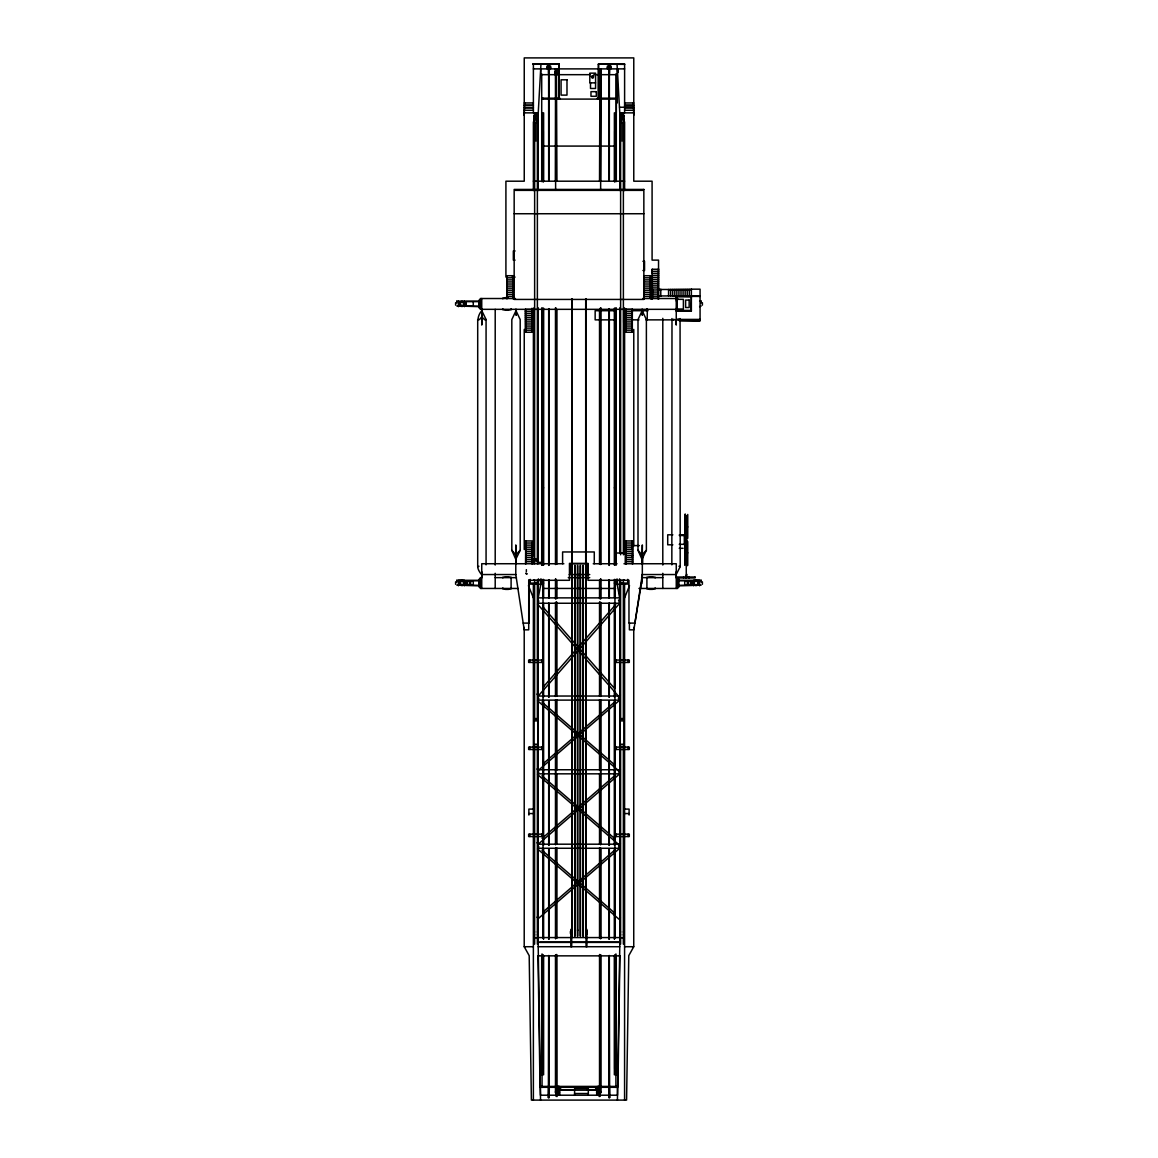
<?xml version="1.0" encoding="UTF-8"?>
<svg xmlns="http://www.w3.org/2000/svg" width="1158" height="1158" viewBox="0 0 1158 1158"><rect width="100%" height="100%" fill="white"/><g stroke="black" fill="none" stroke-linecap="round" stroke-linejoin="round"><path stroke-width="1.5" d="M533.722 120.229L533.722 119.433L534.649 123.37L533.722 115.38M534.62 561.63L534.649 114.425M537.384 120.215L537.211 112.862L537.211 118.912M537.37 561.63L537.384 119.433L534.649 119.433L537.384 119.621M537.399 114.425L537.384 114.859M618.517 771.387L619.762 773.834L538.282 844.139L537.051 842.72M618.517 698.708L618.517 697.681M618.517 600.032L619.762 603.246L538.282 695.958L537.051 694.076M618.517 845.832L619.762 848.264L538.282 918.584L537.051 917.165M619.704 114.859L620.616 123.37L620.616 114.874M620.616 120.62L620.616 119.433L623.366 119.433L620.616 119.433L620.645 554.798M623.178 118.912L623.178 112.862L623.178 115.887M623.366 116.64L623.366 115.887M624.278 120.229L624.278 119.433L623.366 123.37L624.278 115.38M617.431 1100.1L619.762 946.723L619.762 584.327L614.941 584.327L614.941 937.575M617.938 1086.494L619.921 955.654M481.887 310.894C478.225 313.514 475.793 325.21 481.742 316.858L481.887 310.894L486.071 319.521L486.071 564.858M542.074 583.096L542.045 584.11L542.074 579.507M538.238 190.491L538.238 112.862L540.916 64.978M671.843 564.858L671.987 318.551M680.064 318.551L680.209 566.667L675.896 575.135M642.328 574.542L633.889 629.836L629.387 629.836L629.387 622.715M520.203 550.267L515.788 559.3L511.822 550.267L511.822 319.565L516.005 310.706L520.203 319.565L520.203 550.267L515.788 554.798L511.822 550.267M646.381 550.267L641.966 559.3L638 550.267L638 319.565L642.198 310.706L646.381 319.565L646.381 550.267L641.966 554.798L638 550.267M557.041 1092.066L558.084 1092.312M598.165 1092.269L599.222 1092.066M616.809 583.096L617.113 581.707M482.104 575.121C480.57 573.876 475.677 566.566 478.92 566.219M486.071 319.521L484.84 319.883L481.742 316.858M680.209 319.521L679.645 320.216L678.125 319.13M644.123 297.867L644.384 298.518M632.514 563.135L632.254 563.743M537.399 122.69L538.311 119.433L537.399 123.37L537.384 119.433M625.841 310.141L626.058 309.476M624.582 597.875L629.518 585.644M532.144 558.388L533.389 555.594L533.389 308.028M633.744 627.404L633.744 946.723L628.78 955.654L626.579 1100.1L531.377 1100.1L529.192 955.654L524.212 946.723L524.212 627.404M624.741 64.37L598.382 64.11L598.31 98.98M660.306 296.057L660.784 295.724M620.384 695.09L619.154 696.957L537.601 604.158L538.846 600.959M684.754 526.948L685.84 526.282M687.751 552.858L686.651 553.524M620.384 769.752L619.154 771.17L537.601 700.807L538.846 698.375M620.384 843.473L619.154 844.891L537.601 774.528L538.846 772.096M620.384 917.918L619.154 919.336L537.601 848.973L538.846 846.541M542.74 687.606L615.781 604.49M543.449 763.469L615.419 701.372M618.531 698.679L619.762 700.112L538.282 770.417L537.051 768.999M542.089 838.363L615.419 775.093M543.449 911.635L615.419 849.523M673.927 319.188L672.407 320.245L671.843 319.521M597.919 1090.344L597.253 1090.793A2.084 2.084 0 0 0 596.79 1093.065L597.919 1094.194L600.191 1093.745A2.084 2.084 0 0 0 600.64 1091.473L598.715 1090.185L557.548 1090.185L555.623 1091.473A2.084 2.084 0 0 0 556.072 1093.745L557.548 1094.353L559.473 1093.065A2.084 2.084 0 0 0 559.01 1090.793L558.344 1090.344M598.541 1090.214L599.222 1089.75A2.084 2.084 0 0 0 599.67 1087.478L598.541 1086.363L596.269 1086.812A2.084 2.084 0 0 0 595.82 1089.085L597.745 1090.358M678.979 566.248L680.209 566.667M538.456 955.842L619.617 955.871M597.904 1091.154L598.947 1090.908M598.729 1094.556L599.772 1094.296M598.831 1094.99L599.887 1094.73M558.518 1090.358L560.443 1089.085A2.084 2.084 0 0 0 559.994 1086.812L558.518 1086.204L556.593 1087.478A2.084 2.084 0 0 0 557.041 1089.75L557.722 1090.214M532.796 63.922L559.155 63.936L559.227 98.806M532.796 64.197L559.227 64.052L558.909 99.096M598.31 64.24L624.741 64.095M548.342 66.295L549.225 66.295M608.79 66.295L609.658 66.295M548.342 67.323L549.225 67.323M608.79 67.323L609.658 67.323M546.938 67.482L550.643 67.482M607.357 67.482L611.077 67.482M533.389 68.887L624.611 68.887M555.435 71.304L555.623 190.361M548.501 73.519L548.501 65.673M549.008 73.519L549.008 65.673M609.513 73.519L609.716 65.673M599.468 74.329L599.931 69.842L599.526 181.024M600.423 74.445L600.901 69.741L600.51 181.227M590.262 74.677L540.757 74.677L540.772 68.887M593.866 74.677L617.286 74.677M595.574 82.855L589.813 82.855L589.813 73.157L595.574 73.157L595.574 88.471L590.508 88.471L590.508 82.855M597.267 98.184L616.852 98.184M616.852 99.096L542.074 99.096L542.074 98.184L559.879 98.184L559.879 99.096M524.241 102.946L533.389 102.946M624.611 102.946L633.773 102.946M524.241 105.103L533.389 105.103M624.611 105.103L633.773 105.103M524.241 105.552L533.389 105.552M624.611 105.552L633.773 105.552M619.559 107.245L633.759 107.245M524.241 110.256L533.389 110.285M624.611 110.256L633.773 110.285M538.238 112.862L524.241 112.862L524.241 115.264L524.69 102.946M541.712 112.862L543.623 112.862L543.623 181.589M617.084 64.978L619.776 112.862L633.773 112.862M633.773 115.264L633.31 102.946M542.074 119.042L543.001 119.042L542.074 119.954M542.074 131.303L543.29 131.303L543.29 181.893M615.926 131.303L614.71 131.303L614.71 181.893M542.074 134.111L543.29 134.111M614.71 134.111L615.926 134.111M542.074 134.618L543.29 134.618M614.71 134.618L615.926 134.618M542.074 135.283L543.29 135.283M614.71 135.283L615.926 135.283M542.074 136.051L543.29 136.051M614.71 136.051L615.926 136.051M542.074 136.89L543.29 136.89M614.71 136.89L615.926 136.89M542.074 139.988L543.001 139.988L542.074 140.9M542.074 146.082L615.072 146.082M533.389 181.198L624.611 181.198M515.078 190.361L642.936 190.361M514.166 213.738L643.848 213.738M515.078 250.982L513.341 250.982L513.341 260.13L515.078 260.13M642.936 261.303L644.543 261.303L644.543 270.465L642.936 270.465M658.54 268.888L658.337 299.271M658.54 269.264L652.084 269.264L652.084 299.271M652.084 271.348L658.54 271.348M652.084 271.971L652.301 269.264M652.084 273.418L658.54 273.418M652.084 275.488L658.54 275.488M512.024 277.095L515.078 277.095M652.084 277.558L658.54 277.558M506.958 277.804L513.414 277.804M644.166 277.804L650.622 277.804M513.414 279.252L513.197 281.944M644.166 279.252L644.384 281.944M652.084 279.628L658.54 279.628M506.958 279.874L513.414 279.874M644.166 279.874L650.622 279.874M652.084 281.698L658.54 281.698M506.958 281.944L513.414 281.944M644.166 281.944L650.622 281.944M652.084 283.782L658.54 283.782M506.958 284.014L513.414 284.014M644.166 284.014L650.622 284.014M652.084 285.852L658.54 285.852M506.958 286.084L513.414 286.084M644.166 286.084L650.622 286.084M513.414 287.531L513.197 292.308M644.166 287.531L644.384 292.308M652.084 287.922L658.54 287.922M506.958 288.154L513.414 288.154M644.166 288.154L650.622 288.154M650.434 289.486L652.504 289.486L652.504 295.941L650.434 295.941M657.585 289.486L691.746 289.486L668.571 289.703M650.405 289.601L652.504 289.703M657.585 289.703L661.175 289.486M652.084 289.992L658.54 289.992M506.958 290.224L513.414 290.224M644.166 290.224L650.622 290.224M652.084 292.062L658.54 292.062M506.958 292.308L513.414 292.308M644.166 292.308L650.622 292.308M652.084 294.132L658.54 294.132M506.958 294.378L513.414 294.378M644.166 294.378L650.622 294.378M513.414 295.826L513.197 298.894L513.414 275.72L506.958 275.72L506.958 298.894L507.175 275.72M678.935 295.724L674.173 295.941M687.215 295.724L684.523 295.941M691.369 295.724L690.906 311.169M657.585 295.941L700.069 295.941M652.084 296.202L658.54 296.202M506.958 296.448L513.414 296.448M644.166 296.448L650.622 296.448M700.069 296.405L676.258 296.405L676.446 301.254M690.906 296.68L677.169 296.68L677.169 310.431L690.906 310.431M505.366 297.62L507.783 297.62M650.217 297.606L652.576 297.606M507.797 298.069L502.861 298.069L502.861 298.807M652.084 298.286L658.54 298.286M515.44 298.518L480.266 298.518L480.266 309.331L677.734 309.331M642.647 298.518L677.734 298.518M677.169 299.343L683.394 299.343L683.394 309.012L677.169 309.012M480.063 300.11L479.065 300.11L479.065 307.898L480.063 307.898M677.169 300.269L677.169 308.1M456.744 301.181L479.904 301.181M699.591 301.167L701.256 301.167M480.194 301.63L465.646 301.63L465.646 306.219L480.194 306.219M480.165 302.093L478.978 302.093L478.978 305.755L480.165 305.755M470.684 305.755L466.037 305.755L466.037 302.093M479.904 306.667L456.817 305.987M699.591 306.653L701.183 305.987M531.71 309.085L531.927 332.259L525.471 332.259L525.471 309.085L525.689 332.259M525.471 309.476L531.927 309.476M623.699 309.374L624.611 309.374M625.856 309.476L632.311 309.476M505.366 310.257L508.594 310.257M615.955 310.706L595.154 310.706L595.154 319.869L615.955 319.869M623.699 310.706L624.611 310.706M631.732 310.706L648.017 310.706M676.258 310.706L691.369 310.706M676.258 311.169L691.369 311.169L691.369 289.167L700.069 289.167L700.069 320.824L679.37 320.824M525.471 311.545L531.927 311.545M625.856 311.545L632.311 311.545M531.927 312.168L531.84 308.317M525.471 313.615L531.927 313.615M625.856 313.615L632.311 313.615M525.471 315.685L531.927 315.685M625.856 315.685L632.311 315.685M525.471 317.755L531.927 317.755M625.856 317.755L632.311 317.755M676.258 319.405L700.069 319.405M525.471 319.825L531.927 319.825M623.699 319.869L624.611 319.869M625.856 319.825L638.984 319.869M645.99 319.869L700.069 319.869M531.927 320.448L531.71 315.685M625.856 320.448L626.058 315.685M679.413 320.361L699.823 320.824M623.699 321.2L624.611 321.2M525.471 321.895L531.927 321.895M625.856 321.895L632.311 321.895M624.611 322.532L623.699 322.532L623.699 308.042M525.471 323.979L531.927 323.979M625.856 323.979L632.311 323.979M525.471 326.049L531.927 326.049M625.856 326.049L632.311 326.049M525.471 328.119L531.927 328.119M625.856 328.119L632.311 328.119M525.471 330.189L531.927 330.189M625.856 330.189L632.311 330.189M625.856 330.812L626.058 326.049M541.712 487.822L543.623 487.822M614.377 487.822L616.302 487.822M686.651 526.282L687.751 526.948M672.841 534.808L667.717 534.808L667.717 544.81L672.841 544.81M679.355 534.808L684.335 534.808L684.335 544.81M679.37 535.517L684.335 535.517M685.84 539.918L685.304 516.121M686.651 539.889L687.201 559.328M525.645 543.015L532.101 543.015M626.015 543.015L632.471 543.015M679.225 544.303L684.335 544.303M626.015 544.477L626.232 549.239M525.645 545.1L532.101 545.1M626.015 545.1L632.471 545.1M639.332 545.606L632.789 545.606L632.789 563.743M525.645 547.169L532.101 547.169M626.015 547.169L632.471 547.169M679.225 548.299L683.104 548.299M525.645 549.239L532.101 549.239M626.015 549.239L632.471 549.239M525.645 551.309L532.101 551.309M626.015 551.309L632.471 551.309M616.099 553.003L625.248 553.003L625.248 563.743M525.645 553.379L532.101 553.379M626.015 553.379L632.471 553.379M685.84 553.538L684.754 552.873M626.015 554.827L626.232 557.519M632.471 554.827L632.254 557.519M525.645 555.449L532.101 555.449M626.015 555.449L632.471 555.449M525.645 557.519L532.101 557.519M626.015 557.519L632.471 557.519M533.78 558.634L534.62 558.634M537.37 558.634L538.209 558.634M533.78 559.155L534.62 559.155M525.645 559.604L532.101 559.604M626.015 559.604L632.471 559.604M534.62 560.211L537.37 560.617M626.015 561.051L626.232 564.12L626.015 540.945L632.471 540.945L632.471 563.743M525.645 561.673L532.101 561.673M626.015 561.673L632.471 561.673M538.238 562.383L540.902 562.383M563.845 563.743L481.742 563.729L481.742 588.452M570.011 563.743L588.09 563.743M593.243 563.743L617.026 563.743M623.974 563.743L676.258 563.743L676.258 588.452M532.101 564.12L532.101 540.945L525.645 540.945L525.645 564.12L525.848 540.945M570.156 566.276L571.98 566.276M585.977 566.276L587.801 566.276M570.156 572.023L571.98 572.023M585.977 572.023L587.801 572.023M481.742 574.542L515.976 574.542M569.229 574.542L589.74 574.542M641.807 574.542L676.258 574.542M505.366 576.742L508.594 576.742M649.406 576.742L652.634 576.742M495.204 577.639L516.454 577.639M568.274 577.639L589.726 577.639M641.546 577.639L662.796 577.639M686.52 577.755L686.68 574.18L685.956 577.755M480.063 579.246L479.065 579.246L479.065 587.019L480.063 587.019M677.937 579.232L678.935 579.232L678.935 587.019L677.937 587.019M534.62 579.651L533.78 579.869M537.37 579.651L538.209 579.651L538.238 583.096L530.277 583.096M620.601 579.651L619.762 579.651L619.776 583.096L627.723 583.096M623.351 579.651L624.191 579.869M456.744 580.303L479.904 580.303M678.096 580.303L701.256 580.303M480.194 580.766L465.646 580.766L465.646 585.34L480.194 585.34M677.806 580.751L692.354 580.751L692.354 585.34L677.806 585.34M480.165 581.215L478.978 581.215L478.978 584.877L480.165 584.877M677.835 581.215L679.022 581.215M540.902 583.096L543.623 583.096M617.069 583.096L614.362 583.096L614.362 597.557M619.516 584.11L627.723 584.11L627.723 579.362M677.835 584.877L679.022 584.877M479.904 585.789L456.817 585.108M678.096 585.789L701.183 585.108M518.248 588.452L480.266 588.452L480.266 577.639L482.104 577.639L482.104 572.11M542.928 588.452L615.564 588.452M638.955 588.452L677.734 588.452L677.734 577.639L675.896 577.639L675.896 572.11M505.366 589.393L508.594 589.393M649.406 589.379L652.634 589.379M619.516 578.928L619.646 597.875L538.209 597.875L540.902 584.11L540.902 578.928M538.209 603.246L619.762 603.246M523.184 623.105L529.134 623.105L529.134 580.303L569.461 580.303L569.461 563.381L588.003 563.381L588.003 580.303L628.968 580.303L628.968 623.105L634.917 623.105L642.328 577.726L642.328 544.955L641.966 563.743M615.043 660.06L629.301 660.06L629.301 662.434L615.043 662.434M538.209 696.03L619.762 696.03M538.209 700.112L619.762 700.112M534.62 718.611L537.37 718.611M620.601 718.611L623.351 718.611M534.62 719.19L537.37 719.19M620.601 719.19L623.351 719.19M534.62 744.362L537.37 744.362M620.601 744.362L623.351 744.362M534.62 746.953L537.37 746.953M620.601 746.953L623.351 746.953M533.375 747.113L528.656 747.113L528.656 749.487L542.928 749.487L542.928 747.113L538.209 747.113M615.043 747.113L619.762 747.113M624.582 747.113L629.301 747.113L629.301 749.487L615.043 749.487M538.209 769.752L619.762 769.752M538.209 773.834L619.762 773.834M533.375 809.095L528.873 809.095L528.873 815.058M624.582 809.095L629.098 809.095L629.098 815.058M528.873 813.553L533.375 813.553M624.582 813.553L629.098 813.553M615.043 834.165L629.301 834.165L629.301 836.539L615.043 836.539M538.209 844.196L619.762 844.196M538.209 848.264L619.762 848.264M570.88 930.873L571.69 930.873M586.078 930.873L586.889 930.873M570.88 931.394L571.69 931.35M586.078 931.394L586.889 931.35M570.88 931.669L571.69 931.669M586.078 931.669L586.889 931.669M534.62 931.944L533.78 931.944L533.78 944.074L534.62 944.074L534.62 743.986M537.37 931.944L538.209 931.944M570.88 931.886L571.69 931.886M586.078 931.886L586.889 931.886M619.762 931.944L620.601 931.944M623.351 931.944L624.191 931.944L624.191 944.074L623.351 944.074L623.351 743.986M570.88 932.147L571.69 932.147M586.078 932.147L586.889 932.147M570.88 932.422L571.69 932.422M586.078 932.422L586.889 932.422M570.88 932.697L571.69 932.697M586.078 932.697L586.889 932.697M570.88 932.943L571.69 932.943M586.078 932.943L586.889 932.943M570.88 933.16L571.69 933.16M586.078 933.16L586.889 933.16M570.88 933.334L571.69 933.334M586.078 933.334L586.889 933.334M570.88 933.985L571.69 933.985M586.078 933.985L586.889 933.985M533.78 934.781L534.62 934.781M537.37 934.781L538.209 934.781M619.762 934.781L620.601 934.781M623.351 934.781L624.191 934.781M538.209 937.575L619.762 937.575M534.62 937.806L537.37 937.806M620.601 937.806L623.351 937.806M539.556 942.134L619.125 942.134M539.556 942.409L619.125 942.409M538.209 944.074L537.37 944.074L537.37 743.986M619.762 944.074L620.601 944.074L620.601 743.986M524.212 946.723L533.375 946.723M543.03 937.575L543.03 584.327L538.209 584.327L538.209 946.723L619.762 946.723M624.582 946.723L633.744 946.723M542.045 1064.057L543.276 1064.057M614.695 1064.057L615.911 1064.057M542.045 1067.256L543.276 1067.256M614.695 1067.256L615.911 1067.256M542.045 1068.631L543.276 1068.631L543.276 954.916M615.911 1068.631L614.695 1068.631L614.695 954.916M540.323 1087.304L617.619 1087.304L617.619 1086.407L540.323 1086.407L540.468 1095.207L617.504 1095.207L617.504 1087.304M548.574 1087.883L548.385 1097.856L548.689 955.553M548.935 1087.883L549.138 1097.856L548.878 955.553M609.079 1087.883L608.876 1097.856L609.137 955.553M609.426 1087.883L609.629 1097.856L609.311 955.553M596.703 1089.374L598.454 1089.374L598.454 1087.304M558.518 1090.069L574.571 1090.069M587.048 1090.069L597.745 1090.069M574.585 1093.528L588.322 1093.528M556.853 1093.818L559.56 1093.818M596.703 1093.818L599.41 1093.818M676.258 296.072L690.906 296.405M557.316 1090.908L558.359 1091.154M556.491 1094.296L557.534 1094.556M556.376 1094.73L557.432 1094.99M541.944 702.066L615.332 765.395M541.944 775.788L615.332 839.116M541.944 850.233L615.332 913.561M542.755 606.763L614.681 688.605M528.439 585.644L533.375 597.875M619.704 119.433L620.616 122.69M540.149 579.507L540.902 582.966M540.902 581.707L541.191 583.096M685.304 514.051L685.84 516.801M686.651 563.02L687.201 565.77M619.762 597.875L617.069 584.11L617.069 578.928M676.663 307.131L676.808 310.706M615.882 583.096L615.911 584.11L615.926 579.507M481.742 310.909L481.887 316.872M538.209 946.723L540.54 1100.1M538.036 955.654L540.019 1086.494M702.399 302.687L702.399 305.147M702.399 581.808L702.399 584.283M701.183 301.167L701.183 303.02M701.183 580.303L701.183 582.141M699.591 585.789L699.591 580.288L693.628 580.288L693.628 585.789M690.704 581.215L690.704 584.877M689.299 289.486L689.299 295.941M688.967 577.031L688.967 577.958M688.576 581.215L688.576 584.877M687.751 514.456L687.751 538.296M687.751 541.51L687.751 565.35M687.215 289.486L687.215 295.941M687.201 516.121L687.201 532.984M686.651 516.121L686.651 563.237M686.26 559.835L686.26 577.755M685.84 516.121L685.84 563.237M685.753 537.92L685.753 542.697M685.145 289.486L685.145 295.941M685.304 546.837L685.304 559.328M684.754 514.456L684.754 538.296M684.754 541.51L684.754 565.35M684.725 580.751L684.725 585.34M683.567 577.031L683.567 577.958M683.075 289.486L683.075 295.941M681.005 289.486L681.005 295.941M678.935 289.486L678.935 295.941M676.865 289.486L676.865 295.941M676.243 295.724L676.258 325.051L675.896 319.811M674.796 289.486L674.796 295.941M672.711 289.486L672.711 295.941M670.641 289.486L670.641 295.941M668.571 289.486L668.571 295.941M662.796 318.334L662.796 565.032M662.796 573.297L662.796 588.452M660.784 289.486L660.784 295.941M658.54 299.271L658.54 260.116L652.084 260.116L652.084 181.198L633.773 181.198L633.773 57.9L524.241 57.9L524.241 181.198L505.916 181.198L505.916 277.095M655.139 577.914L655.139 577.191L646.902 577.191L646.902 588.901L655.139 588.901L655.139 587.888M652.301 275.488L652.301 299.271M650.405 275.72L650.622 298.894L650.622 275.72L644.166 275.72L644.166 298.518M647.308 309.2L647.221 319.869M646.902 308.766L646.902 309.779M642.618 557.143L642.618 563.743M642.328 309.331L642.328 315.338L641.966 309.331M641.778 579.058L641.778 583.704M633.773 329.422L633.773 545.896M632.254 540.945L632.254 549.239M632.094 332.259L632.311 309.085L632.311 332.259L625.856 332.259L625.856 309.085M628.128 660.06L628.128 662.434M628.128 747.113L628.128 749.487M628.128 834.165L628.128 836.539M626.232 540.945L626.232 543.015M624.611 64.978L624.611 112.862M624.611 121.865L624.611 190.578M624.611 308.028L624.611 553.785M624.582 584.11L624.582 1100.1M623.974 714.906L623.974 747.88M623.366 112.963L623.395 554.798M623.351 580.317L623.351 720.884L620.601 720.884L620.601 580.317M623.178 116.64L623.178 118.42M623.178 122.357L623.178 141.29M620.804 112.862L620.804 118.912M620.804 120.635L620.804 141.29M620.616 112.963L620.616 115.887M620.616 116.64L620.616 118.42M619.979 714.906L619.979 747.88M619.776 112.862L619.776 190.491M619.776 307.84L619.776 553.365M618.169 68.887L618.169 72.476M617.301 68.887L617.301 102.946M616.606 579.782L616.606 582.59M616.302 181.372L616.302 73.837L616.302 112.862L614.377 112.862L614.377 181.589M616.215 308.317L616.215 564.742M616.215 660.06L616.215 662.434M616.215 747.113L616.215 749.487M616.215 834.165L616.215 836.539M616.273 955.466L616.273 1074.769L614.362 1074.769L614.362 955.466M615.926 98.184L615.926 99.096M615.926 112.862L615.926 181.719M615.926 307.753L615.926 565.118M615.911 953.903L615.911 1087.449M614.71 308.404L614.71 565.032M614.71 579.478L614.695 597.542M614.695 602.956L614.695 687.794M614.695 691.398L614.695 696.812M614.695 700.416L614.695 844.819M614.695 848.423L614.695 938.675M614.377 308.202L614.377 565.118M614.377 579.478L614.377 583.096M614.362 602.985L614.362 687.939M614.362 691.558L614.362 696.986M614.362 700.59L614.362 845.21M614.362 848.814L614.362 939.196M610.194 66.136L610.194 67.482M609.933 66.136L609.933 68.684L611.077 68.684L611.077 66.136L607.357 66.136L607.357 68.684L608.5 68.684L608.558 66.136M609.369 65.08L609.311 180.619M609.311 308.636L609.311 565.394M609.311 579.68L609.311 597.904M609.311 603.173L609.311 697.261M609.311 700.764L609.311 845.398M609.311 848.93L609.311 939.326M609.079 65.08L609.137 180.619M609.137 308.636L609.137 565.394M609.137 579.68L609.137 597.904M609.137 603.173L609.137 697.261M609.137 700.764L609.137 845.398M609.137 848.93L609.137 939.326M609.007 65.673L609.007 73.519L608.804 65.673M608.717 1088.81L608.717 1089.721M608.254 66.136L608.254 67.482M601.118 68.887L601.118 74.677M600.828 70.696L600.64 190.361M600.785 307.767L600.785 564.453M600.785 578.913L600.785 598.787M600.785 602.406L600.785 696.407M600.785 700.025L600.785 844.631M600.785 848.249L600.785 938.631M600.785 954.887L600.785 1092.269M600.51 307.767L600.51 564.453M600.51 578.913L600.51 598.787M600.51 602.406L600.51 696.407M600.51 700.025L600.51 844.631M600.51 848.249L600.51 938.631M600.51 954.887L600.51 1092.269M600.264 68.887L600.264 74.677M599.844 70.508L599.801 181.024M599.801 309.345L599.801 564.178M599.801 580.433L599.801 598.512M599.801 602.131L599.801 696.103M599.801 699.721L599.801 770.2M599.801 773.819L599.801 844.298M599.801 847.917L599.801 938.284M599.801 954.554L599.801 1088.288M599.526 309.345L599.526 564.178M599.526 580.433L599.526 598.512M599.526 602.131L599.526 696.103M599.526 699.721L599.526 770.2M599.526 773.819L599.526 844.298M599.526 847.917L599.526 938.284M599.526 954.554L599.526 1088.288M599.251 68.887L599.251 74.677M599.41 1087.304L599.41 1095.207M599.164 71.941L599.164 73.258M598.729 68.887L598.729 99.096M598.585 64.24L598.585 98.98M597.977 98.184L597.977 99.096M597.658 98.184L597.658 99.096M596.703 1087.304L596.703 1095.207M594.257 563.743L594.286 551.961L562.6 551.961L562.6 563.743M588.322 1095.207L588.322 1088.621L574.585 1088.621L574.585 1095.207M588.25 568.158L588.25 570.141M587.801 563.743L587.801 574.542M587.12 931.35L587.12 933.985M586.889 929.324L586.889 946.723M585.977 298.793L586.078 946.723M585.702 298.793L585.702 936.084M583.227 565.509L583.227 936.084M582.952 565.509L582.952 936.084M580.476 565.509L580.476 936.084M580.201 565.509L580.201 936.084M577.726 565.509L577.726 936.084M577.596 929.816L577.596 930.583M577.451 565.509L577.451 936.084M574.99 565.509L574.99 936.084M574.715 565.509L574.715 936.084M572.24 298.793L572.24 936.084M571.965 298.793L571.965 936.084M571.69 929.324L571.69 946.723M570.88 929.324L570.88 946.723M570.431 931.35L570.431 933.478M570.156 563.743L570.156 574.542M569.794 568.158L569.794 570.141M559.56 1087.304L559.56 1089.374L557.823 1089.374L557.823 1087.304M559.56 1090.85L559.56 1095.207M557.027 68.887L557.027 74.677M556.737 181.024L556.347 69.842L556.462 181.024M556.737 309.345L556.737 564.178M556.737 580.433L556.737 598.512M556.737 602.131L556.737 696.103M556.737 699.721L556.737 770.2M556.737 773.819L556.737 844.298M556.737 847.917L556.737 938.284M556.737 954.554L556.853 1095.207M556.462 309.345L556.462 564.178M556.462 580.433L556.462 598.512M556.462 602.131L556.462 696.103M556.462 699.721L556.462 770.2M556.462 773.819L556.462 844.298M556.462 847.917L556.462 938.284M556.462 954.554L556.462 1088.288M556.014 68.887L556.014 74.677M555.753 181.227L555.869 69.741L555.478 181.227M555.753 307.767L555.753 564.453M555.753 578.913L555.753 598.787M555.753 602.406L555.753 696.407M555.753 700.025L555.753 844.631M555.753 848.249L555.753 938.631M555.753 954.887L555.753 1092.269M555.478 307.767L555.478 564.453M555.478 578.913L555.478 598.787M555.478 602.406L555.478 696.407M555.478 700.025L555.478 844.631M555.478 848.249L555.478 938.631M555.478 954.887L555.478 1092.269M555.16 68.887L555.16 74.677M555.015 72.129L555.015 73.446M549.76 66.136L549.76 67.482M549.457 67.482L549.457 66.136L549.5 68.684L550.643 68.684L550.643 66.136L546.938 66.136L546.938 68.684L548.081 68.684L548.11 66.136M549.312 69.654L549.312 70.566M549.297 1088.81L549.297 1089.721M548.935 65.08L548.878 180.619M548.878 308.636L548.878 565.394M548.878 579.68L548.878 597.904M548.878 603.173L548.878 697.261M548.878 700.764L548.878 845.398M548.878 848.93L548.878 939.326M548.631 65.08L548.689 180.619M548.689 308.636L548.689 565.394M548.689 579.68L548.689 597.904M548.689 603.173L548.689 697.261M548.689 700.764L548.689 845.398M548.689 848.93L548.689 939.326M547.821 66.136L547.821 67.482M543.623 308.202L543.623 565.118M543.623 579.478L543.594 597.557M543.594 602.985L543.594 696.986M543.594 700.59L543.594 845.21M543.594 848.814L543.594 939.196M543.594 955.466L543.594 1074.769L541.683 1074.769L541.683 955.466M543.29 308.404L543.29 565.032M543.29 579.478L543.276 597.542M543.276 602.956L543.276 696.812M543.276 700.416L543.276 844.819M543.276 848.423L543.276 938.675M543.001 98.184L543.001 99.096M542.074 112.862L542.074 181.719M542.074 307.753L542.074 565.118M542.045 953.903L542.045 1087.449M541.799 308.317L541.712 565.118M541.799 563.743L541.799 564.742M541.712 73.837L541.712 181.372M541.712 579.507L541.712 583.096M541.741 660.06L541.741 662.434M541.741 747.113L541.741 749.487M541.741 834.165L541.741 836.539M541.365 579.782L541.365 582.59M538.456 578.928L538.456 584.11L530.234 584.11L530.234 579.362M538.238 307.84L538.209 563.743M537.992 714.906L537.992 747.88M537.211 120.635L537.211 141.29M537.37 558.417L537.37 563.743M537.37 580.317L537.37 720.884L534.62 720.884L534.62 580.317M534.837 112.862L534.837 118.912M534.837 122.357L534.837 141.29M534.649 112.963L534.649 116.64M534.649 117.349L534.649 118.42M534.62 558.417L534.62 563.743M533.997 714.906L533.997 747.88M533.78 558.417L533.78 563.743M533.389 64.978L533.389 112.862M533.389 121.865L533.389 190.578M533.375 584.11L533.375 1100.1M531.71 326.049L531.71 332.259M529.843 660.06L529.843 662.434M529.843 747.113L529.843 749.487M529.843 834.165L529.843 836.539M528.728 579.897L528.728 629.836L524.212 629.836L515.788 574.542L515.788 544.955L516.15 563.743M526.354 569.635L526.354 571.791M524.241 329.422L524.241 549.5M516.15 309.331L516.15 315.338L515.788 309.331M513.197 275.72L513.197 277.804M511.098 308.766L511.098 309.794L502.861 309.794L502.861 308.766M502.861 577.929L502.861 577.191L511.098 577.191L511.098 588.915L502.861 588.915L502.861 587.888M495.204 309.331L495.204 565.032M495.204 573.297L495.204 588.452M482.104 309.331L481.742 325.051L481.742 298.518M477.704 319.521L477.704 566.667M473.275 301.63L473.275 306.219M473.275 580.766L473.275 585.34M469.424 581.215L469.424 584.877M467.296 581.215L467.296 584.877M464.372 301.167L464.372 306.667M464.372 585.789L464.372 580.288L458.409 580.288L458.409 585.789M458.409 301.167L458.409 306.667M456.817 301.181L456.817 303.034M456.817 580.303L456.817 582.156M455.601 302.687L455.601 305.162M455.601 581.808L455.601 584.283M462.549 301.746A2.258 2.258 0 0 1 462.549 306.088M461.376 306.088A2.258 2.258 0 0 1 461.376 301.746M462.549 580.867A2.258 2.258 0 0 1 462.549 585.21M461.376 585.21A2.258 2.258 0 0 1 461.376 580.867M696.624 580.853A2.258 2.258 0 0 1 696.624 585.21M695.451 585.21A2.258 2.258 0 0 1 695.451 580.853M591.362 76.529C593.041 81.784 595.444 72.809 591.362 76.529M548.168 66.556L549.399 67.063L548.168 66.556M608.601 66.556L609.846 67.063L608.601 66.556M525.775 573.398L526.933 573.89L525.775 573.398M558.011 1088.071C560.125 1087.695 557.302 1089.331 556.014 1096.264L557.056 1096.51L559.053 1088.332L558.011 1088.071M597.239 1088.071L598.252 1088.491L597.239 1088.071M598.252 1088.071L597.21 1088.332L599.207 1096.51L600.264 1096.264L598.252 1088.071M566.986 79.801L561.065 79.801L561.065 95.115L566.986 95.115L566.986 79.801M596.312 91.656L590.971 91.656L590.971 96.288L596.312 96.288L596.312 91.656M533.389 107.68L524.241 107.68L533.389 107.723M633.773 107.68L624.611 107.68L633.773 107.723M543.29 133.677L542.074 133.677L543.29 133.792M615.926 133.677L614.71 133.677L615.926 133.792M643.848 189.434L514.166 189.434L514.166 299.43L643.848 299.43L643.848 189.434M689.155 300.081L685.623 300.081L685.623 307.536L689.155 307.536L689.155 300.081M695.046 577.031L677.488 577.031L677.488 577.958L695.046 577.958L695.046 577.031M470.684 581.215L466.037 581.215L466.037 584.877L470.684 584.877L470.684 581.215M691.963 581.215L687.316 581.215L687.316 584.877L691.963 584.877L691.963 581.215M542.928 660.06L528.656 660.06L528.656 662.434L542.928 662.434L542.928 660.06M542.928 834.165L528.656 834.165L528.656 836.539L542.928 836.539L542.928 834.165M460.146 305.741A2.577 2.577 0 0 0 464.445 304.583A2.577 2.577 0 0 0 461.289 301.427A2.577 2.577 0 0 0 460.146 305.741M460.783 305.09A1.665 1.665 0 0 0 463.576 304.351A1.665 1.665 0 0 0 461.535 302.31A1.665 1.665 0 0 0 460.783 305.09M460.146 584.862A2.577 2.577 0 0 0 464.445 583.704A2.577 2.577 0 0 0 461.289 580.549A2.577 2.577 0 0 0 460.146 584.862M460.783 584.225A1.665 1.665 0 0 0 463.576 583.473A1.665 1.665 0 0 0 461.535 581.432A1.665 1.665 0 0 0 460.783 584.225M694.757 585.268A2.577 2.577 0 0 0 698.607 583.039A2.577 2.577 0 0 0 694.757 580.809A2.577 2.577 0 0 0 694.757 585.268M695.118 584.631A1.853 1.853 0 0 0 697.883 583.039A1.853 1.853 0 0 0 695.118 581.432A1.853 1.853 0 0 0 695.118 584.631"/></g></svg>
